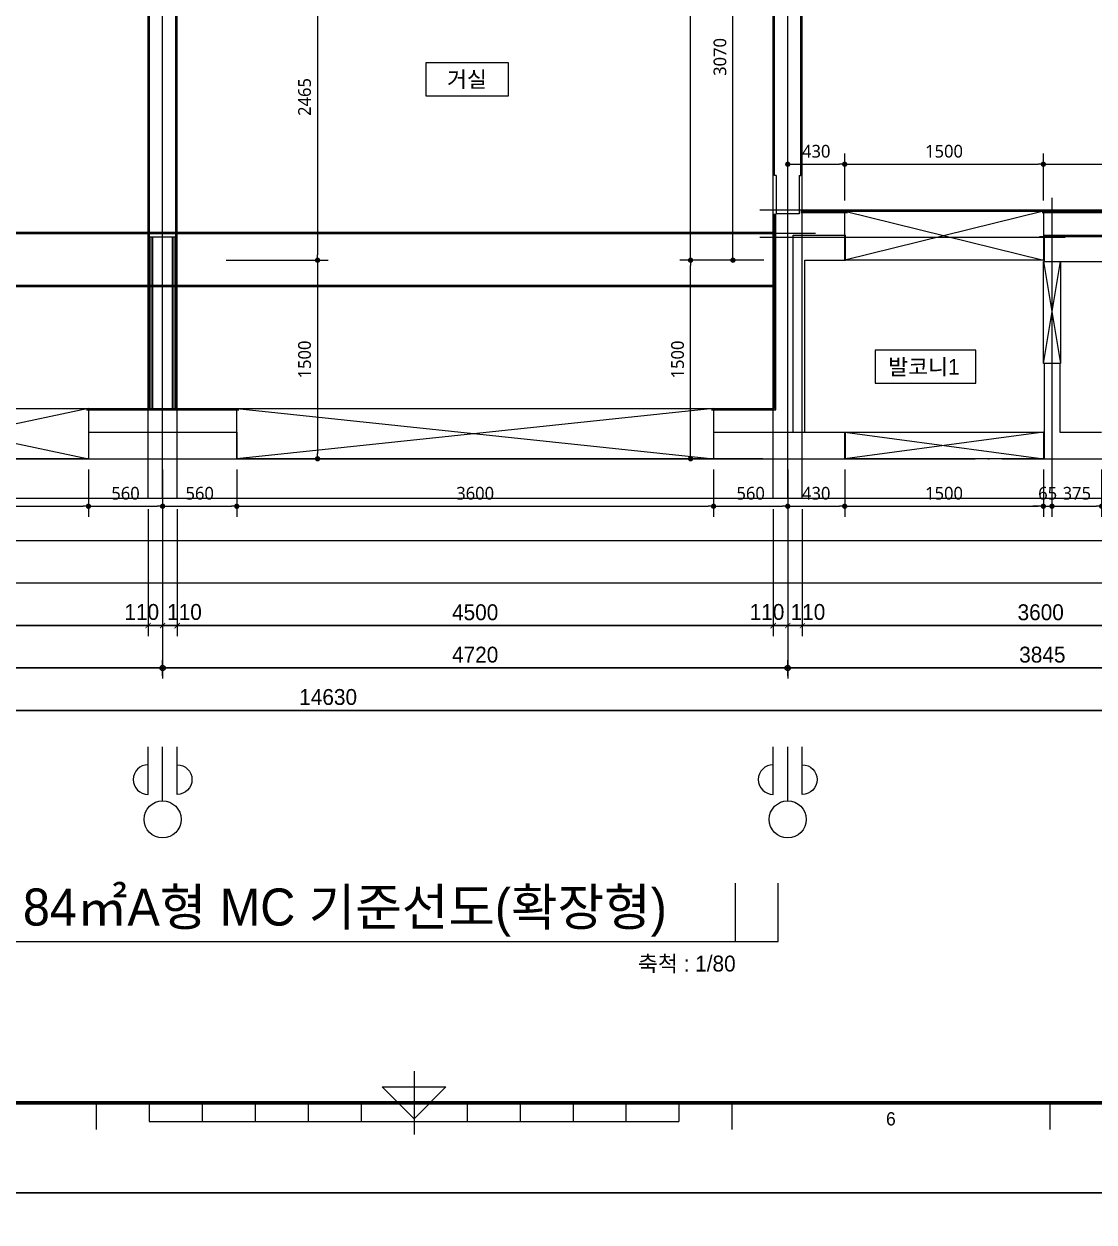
# Model space of a CAD drawing. Header units: millimetres. Extents: x 0 to 92204, y -190080 to 23760.
# Drawn here: x 64048 to 72128, y -47740 to -38691 of the extents above; entities that cross this region are included whole.
import ezdxf
from ezdxf.enums import TextEntityAlignment as Align
from ezdxf.xclip import XClip

# ---------------------------------------------------------------- set-up
doc = ezdxf.new("R2010")
doc.units = ezdxf.units.MM
doc.header["$LTSCALE"] = 100
doc.header["$XCLIPFRAME"] = 0
for name, pattern in [('AUDIT_D_220706163347-0', [0]), ('CEN', [62, 60, -1, 0, -1]), ('HIDDEN', [9.525, 6.35, -3.175])]:
    doc.linetypes.add(name, pattern=pattern)
doc.layers.get('defpoints').update_dxf_attribs({"color": 139})
for name, color, linetype in [('A-치수', 7, 'AUDIT_D_220706163347-0'), ('AA-BORD-FORM', 7, 'Continuous'), ('AA-BORD-TEXT', 3, 'Continuous'), ('AA-XXXX-DIMS', 7, 'Continuous'), ('AA-XXXX-SYMB', 7, 'Continuous'), ('AA-XXXX-TEXT', 3, 'Continuous'), ('CEN_CON', 1, 'CEN'), ('CONC', 2, 'Continuous'), ('DIM', 7, 'AUDIT_D_220706163347-0'), ('ELE3_CON', 7, 'Continuous'), ('MC', 135, 'Continuous'), ('WAL', 3, 'Continuous'), ('WAL_DRY', 7, 'Continuous'), ('실명', 3, 'AUDIT_D_220706163347-0'), ('실명박스', 7, 'AUDIT_D_220706163347-0'), ('창호-open', 4, 'Continuous'), ('확장', 8, 'HIDDEN')]:
    doc.layers.add(name, color=color, linetype=linetype)
doc.layers.add('Defpoint', color=135, linetype='Continuous', plot=False)
doc.styles.add('HAUD01', font='Dotum.ttf')
doc.styles.add('맑은 고딕', font='malgun.ttf')
doc.styles.add('맑은고딕', font='malgun.ttf', dxfattribs={"width": 0.9})
doc.dimstyles.new('DIM_40', dxfattribs={"dimscale": 40, "dimtxt": 3, "dimasz": 1, "dimexe": 2, "dimexo": 2, "dimgap": 1, "dimtad": 1, "dimdec": 0, "dimzin": 0, "dimdsep": 46, "dimtxsty": '맑은고딕', "dimblk1": 'DIMDOT', "dimblk2": 'DIMDOT', "dimsah": 1, "dimcen": 0.09, "dimdle": 2, "dimclrd": 7, "dimclre": 7, "dimclrt": 3, "dimadec": 0, "dimazin": 0, "dimtfac": 1, "dimtdec": 0, "dimtix": 1, "dimtmove": 2, "dimatfit": 3, "dimldrblk": 'DIMDOT', "dimfxl": 2, "dimtolj": 1, "dimtzin": 0, "dimarcsym": 0})
doc.dimstyles.new('MCDIM_40', dxfattribs={"dimscale": 40, "dimtxt": 3, "dimasz": 1, "dimexe": 2, "dimexo": 2, "dimgap": 1, "dimtad": 1, "dimdec": 0, "dimzin": 0, "dimdsep": 46, "dimtxsty": '맑은고딕', "dimblk1": 'ARCHTICK', "dimblk2": 'ARCHTICK', "dimsah": 1, "dimcen": 0.09, "dimdle": 2, "dimclrd": 7, "dimclre": 7, "dimclrt": 3, "dimadec": 0, "dimazin": 0, "dimtfac": 1, "dimtdec": 0, "dimtix": 1, "dimtmove": 2, "dimatfit": 3, "dimldrblk": 'ARCHTICK', "dimfxl": 1, "dimtolj": 1, "dimtzin": 0, "dimarcsym": 0})
doc.dimstyles.new('NDIM40-in', dxfattribs={"dimscale": 40, "dimtxt": 2.4, "dimasz": 1, "dimexe": 2, "dimexo": 2, "dimgap": 1.2, "dimtad": 1, "dimdec": 0, "dimrnd": 0.25, "dimzin": 0, "dimdsep": 46, "dimtxsty": '맑은 고딕', "dimblk": 'DOT', "dimcen": 5, "dimclrd": 256, "dimclre": 256, "dimclrt": 3, "dimadec": 0, "dimazin": 0, "dimtfac": 1, "dimtdec": 0, "dimtix": 1, "dimtmove": 2, "dimatfit": 1, "dimldrblk": 'DIMDOT', "dimfxl": 0, "dimtolj": 1, "dimtzin": 0, "dimarcsym": 0})

# ---------------------------------------------------------------- blocks, each defined once
blk = doc.blocks.new('U-84A(확장)')
at = {"layer": 'CEN_CON'}
for p, q in [((10785, -300), (10785, 10635)), ((6065, -300), (6065, 4125)), ((12780, 1970), (12780, -300)), ((10575, 1675), (12880, 1675)), ((12685, 1680), (15235, 1680)), ((0, 0), (15235, 0))]:
    blk.add_line(p, q, dxfattribs=at)
at = {"layer": 'CONC'}
for p, q in [((10685, 2140), (10685, 4540)), ((10885, 2140), (10885, 4540)), ((5965, 1675), (5965, 4015)), ((6165, 1675), (6165, 4015)), ((10698, 2140), (10685, 2140)), ((10698, 2140), (10698, 1850)), ((10872, 2140), (10872, 1850)), ((10872, 2140), (10885, 2140)), ((10872, 1850), (10698, 1850)), ((6165, 1675), (5965, 1675)), ((12720, 1690), (14685, 1690)), ((12720, 1690), (12720, 1490)), ((12720, 1490), (14685, 1490)), ((12720, 720), (12720, 0)), ((12840, 720), (12720, 720)), ((12840, 720), (12840, 200)), ((5505, 200), (6625, 200)), ((5505, 200), (5505, 0)), ((6625, 200), (6625, 0)), ((10225, 200), (11220, 200)), ((10225, 200), (10225, 0)), ((11220, 0), (11220, 200)), ((12840, 200), (13155, 200)), ((5505, 0), (6625, 0)), ((10225, 0), (11220, 0)), ((12720, 0), (13155, 0))]:
    blk.add_line(p, q, dxfattribs=at)
at = {"layer": 'ELE3_CON'}
for p, q in [((5505, 0), (3705, 0)), ((10225, 0), (6625, 0)), ((12720, 0), (11220, 0))]:
    blk.add_line(p, q, dxfattribs=at)
at = {"layer": 'MC'}
for p, q in [((10675, -300), (10675, 10635)), ((10895, -300), (10895, 5730)), ((5955, -300), (5955, 4125)), ((6175, -300), (6175, 4125)), ((10575, 1880), (15235, 1880)), ((0, 1705), (10995, 1705))]:
    blk.add_line(p, q, dxfattribs=at)
at = {"layer": 'WAL'}
for p, q in [((10825, 1690), (11220, 1690)), ((10825, 200), (10825, 1690)), ((11220, 1500), (11220, 1690)), ((10915, 1500), (11220, 1500)), ((10915, 200), (10915, 1500))]:
    blk.add_line(p, q, dxfattribs=at)
at = {"layer": 'WAL_DRY'}
for p, q in [((10685, 380), (10685, 1850)), ((10695, 370), (10695, 1850)), ((10885, 1870), (11235, 1870)), ((10885, 1860), (11235, 1860)), ((12705, 1870), (14505, 1870)), ((12705, 1860), (14515, 1860)), ((5965, 380), (5965, 1675)), ((5977.5, 380), (5977.5, 1675)), ((5990, 380), (5990, 1675)), ((6140, 380), (6140, 1675)), ((6152.5, 380), (6152.5, 1675)), ((6165, 380), (6165, 1675)), ((5490, 380), (6640, 380)), ((5490, 370), (6640, 370)), ((10210, 380), (10685, 380)), ((10210, 370), (10695, 370))]:
    blk.add_line(p, q, dxfattribs=at)
at = {"layer": '확장', "ltscale": 0.5, "const_width": 20, "flags": 128}
for points in [[(10685, 1705), (125, 1705)], [(10685, 1305), (125, 1305)]]:
    blk.add_lwpolyline(points, dxfattribs=at)
blk = doc.blocks.new('DIMDOT')
at = {"layer": 'AA-XXXX-DIMS'}
for p, q in [((-1.5, 0), (1.5, 0)), ((0, -1.5), (0, 1.5))]:
    blk.add_line(p, q, dxfattribs=at)
for radius in [0.5, 0.25]:
    blk.add_circle((0, 0), radius, dxfattribs=at)
blk = doc.blocks.new('*D2829')
at = {"layer": 'defpoints', "color": 0, "transparency": 16777216}
for p in [(8876.2, -66035.4), (23506.2, -66035.4), (23506.2, -67635.4)]:
    blk.add_point(p, dxfattribs=at)
at = {"layer": 'DIM', "color": 7, "lineweight": -2, "transparency": 16777216}
for p, q in [((8876.2, -66115.4), (8876.2, -67715.4)), ((23506.2, -66115.4), (23506.2, -67715.4)), ((8916.2, -67635.4), (23466.2, -67635.4))]:
    blk.add_line(p, q, dxfattribs=at)
at = {"layer": 'DIM', "color": 7, "lineweight": -2, "transparency": 16777216, "xscale": 40, "yscale": 40, "zscale": 40, "rotation": 180}
blk.add_blockref('DIMDOT', (8876.2, -67635.4), dxfattribs=at)
at = {"layer": 'DIM', "color": 7, "lineweight": -2, "transparency": 16777216, "xscale": 40, "yscale": 40, "zscale": 40}
blk.add_blockref('DIMDOT', (23506.2, -67635.4), dxfattribs=at)
at = {"layer": 'DIM', "color": 3, "transparency": 16777216, "insert": (16191.2, -67535.3), "char_height": 120, "attachment_point": 5, "style": 'HAUD01'}
blk.add_mtext('\\A1;14630', dxfattribs=at)
blk = doc.blocks.new('*D2831')
at = {"layer": 'defpoints', "color": 0, "transparency": 16777216}
for p in [(12071.2, -66035.4), (14941.2, -66035.4), (14941.2, -67315.4)]:
    blk.add_point(p, dxfattribs=at)
at = {"layer": 'DIM', "color": 7, "lineweight": -2, "transparency": 16777216}
for p, q in [((12071.2, -66115.4), (12071.2, -67395.4)), ((14941.2, -66115.4), (14941.2, -67395.4)), ((12111.2, -67315.4), (14901.2, -67315.4))]:
    blk.add_line(p, q, dxfattribs=at)
at = {"layer": 'DIM', "color": 7, "lineweight": -2, "transparency": 16777216, "xscale": 40, "yscale": 40, "zscale": 40, "rotation": 180}
blk.add_blockref('DIMDOT', (12071.2, -67315.4), dxfattribs=at)
at = {"layer": 'DIM', "color": 7, "lineweight": -2, "transparency": 16777216, "xscale": 40, "yscale": 40, "zscale": 40}
blk.add_blockref('DIMDOT', (14941.2, -67315.4), dxfattribs=at)
at = {"layer": 'DIM', "color": 3, "transparency": 16777216, "insert": (13506.2, -67215.3), "char_height": 120, "attachment_point": 5, "style": 'HAUD01'}
blk.add_mtext('\\A1;2870', dxfattribs=at)
blk = doc.blocks.new('*D2832')
at = {"layer": 'defpoints', "color": 0, "transparency": 16777216}
for p in [(14941.2, -66035.4), (19661.2, -66035.4), (19661.2, -67315.4)]:
    blk.add_point(p, dxfattribs=at)
at = {"layer": 'DIM', "color": 7, "lineweight": -2, "transparency": 16777216}
for p, q in [((14941.2, -66115.4), (14941.2, -67395.4)), ((19661.2, -66115.4), (19661.2, -67395.4)), ((14981.2, -67315.4), (19621.2, -67315.4))]:
    blk.add_line(p, q, dxfattribs=at)
at = {"layer": 'DIM', "color": 7, "lineweight": -2, "transparency": 16777216, "xscale": 40, "yscale": 40, "zscale": 40, "rotation": 180}
blk.add_blockref('DIMDOT', (14941.2, -67315.4), dxfattribs=at)
at = {"layer": 'DIM', "color": 7, "lineweight": -2, "transparency": 16777216, "xscale": 40, "yscale": 40, "zscale": 40}
blk.add_blockref('DIMDOT', (19661.2, -67315.4), dxfattribs=at)
at = {"layer": 'DIM', "color": 3, "transparency": 16777216, "insert": (17301.2, -67215.3), "char_height": 120, "attachment_point": 5, "style": 'HAUD01'}
blk.add_mtext('\\A1;4720', dxfattribs=at)
blk = doc.blocks.new('*D2833')
at = {"layer": 'defpoints', "color": 0, "transparency": 16777216}
for p in [(19661.2, -66035.4), (23506.2, -66035.4), (23506.2, -67315.4)]:
    blk.add_point(p, dxfattribs=at)
at = {"layer": 'DIM', "color": 7, "lineweight": -2, "transparency": 16777216}
for p, q in [((19661.2, -66115.4), (19661.2, -67395.4)), ((23506.2, -66115.4), (23506.2, -67395.4)), ((19701.2, -67315.4), (23466.2, -67315.4))]:
    blk.add_line(p, q, dxfattribs=at)
at = {"layer": 'DIM', "color": 7, "lineweight": -2, "transparency": 16777216, "xscale": 40, "yscale": 40, "zscale": 40, "rotation": 180}
blk.add_blockref('DIMDOT', (19661.2, -67315.4), dxfattribs=at)
at = {"layer": 'DIM', "color": 7, "lineweight": -2, "transparency": 16777216, "xscale": 40, "yscale": 40, "zscale": 40}
blk.add_blockref('DIMDOT', (23506.2, -67315.4), dxfattribs=at)
at = {"layer": 'DIM', "color": 3, "transparency": 16777216, "insert": (21583.7, -67215.3), "char_height": 120, "attachment_point": 5, "style": 'HAUD01'}
blk.add_mtext('\\A1;3845', dxfattribs=at)
blk = doc.blocks.new('_ArchTick')
at = {"color": 0, "linetype": 'ByBlock', "const_width": 0.15}
blk.add_lwpolyline([(-0.5, -0.5), (0.5, 0.5)], dxfattribs=at)
blk = doc.blocks.new('*D2838')
at = {"layer": 'defpoints', "color": 0, "transparency": 16777216}
for p in [(12131.2, -66035.4), (14831.2, -66035.4), (14831.2, -66995.4)]:
    blk.add_point(p, dxfattribs=at)
at = {"layer": 'DIM', "color": 7, "lineweight": -2, "transparency": 16777216}
for p, q in [((12131.2, -66115.4), (12131.2, -67075.4)), ((14831.2, -66115.4), (14831.2, -67075.4)), ((12051.2, -66995.4), (14911.2, -66995.4))]:
    blk.add_line(p, q, dxfattribs=at)
at = {"layer": 'DIM', "color": 7, "lineweight": -2, "transparency": 16777216, "xscale": 40, "yscale": 40, "zscale": 40, "rotation": 180}
blk.add_blockref('_ArchTick', (12131.2, -66995.4), dxfattribs=at)
at = {"layer": 'DIM', "color": 7, "lineweight": -2, "transparency": 16777216, "xscale": 40, "yscale": 40, "zscale": 40}
blk.add_blockref('_ArchTick', (14831.2, -66995.4), dxfattribs=at)
at = {"layer": 'DIM', "color": 3, "transparency": 16777216, "insert": (13481.2, -66895.3), "char_height": 120, "attachment_point": 5, "style": 'HAUD01'}
blk.add_mtext('\\A1;2700', dxfattribs=at)
blk = doc.blocks.new('*D2839')
at = {"layer": 'defpoints', "color": 0, "transparency": 16777216}
for p in [(14831.2, -66035.4), (14941.2, -66035.4), (14941.2, -66995.4)]:
    blk.add_point(p, dxfattribs=at)
at = {"layer": 'DIM', "color": 7, "lineweight": -2, "transparency": 16777216}
for p, q in [((14831.2, -66115.4), (14831.2, -67075.4)), ((14941.2, -66115.4), (14941.2, -67075.4)), ((14751.2, -66995.4), (15021.2, -66995.4))]:
    blk.add_line(p, q, dxfattribs=at)
at = {"layer": 'DIM', "color": 7, "lineweight": -2, "transparency": 16777216, "xscale": 40, "yscale": 40, "zscale": 40, "rotation": 180}
blk.add_blockref('_ArchTick', (14831.2, -66995.4), dxfattribs=at)
at = {"layer": 'DIM', "color": 7, "lineweight": -2, "transparency": 16777216, "xscale": 40, "yscale": 40, "zscale": 40}
blk.add_blockref('_ArchTick', (14941.2, -66995.4), dxfattribs=at)
at = {"layer": 'DIM', "color": 3, "transparency": 16777216, "insert": (14784, -66893.1), "char_height": 120, "attachment_point": 5, "style": 'HAUD01'}
blk.add_mtext('\\A1;110', dxfattribs=at)
blk = doc.blocks.new('*D2840')
at = {"layer": 'defpoints', "color": 0, "transparency": 16777216}
for p in [(14941.2, -66035.4), (15051.2, -66035.4), (15051.2, -66995.4)]:
    blk.add_point(p, dxfattribs=at)
at = {"layer": 'DIM', "color": 7, "lineweight": -2, "transparency": 16777216}
for p, q in [((14941.2, -66115.4), (14941.2, -67075.4)), ((15051.2, -66115.4), (15051.2, -67075.4)), ((14861.2, -66995.4), (15131.2, -66995.4))]:
    blk.add_line(p, q, dxfattribs=at)
at = {"layer": 'DIM', "color": 7, "lineweight": -2, "transparency": 16777216, "xscale": 40, "yscale": 40, "zscale": 40, "rotation": 180}
blk.add_blockref('_ArchTick', (14941.2, -66995.4), dxfattribs=at)
at = {"layer": 'DIM', "color": 7, "lineweight": -2, "transparency": 16777216, "xscale": 40, "yscale": 40, "zscale": 40}
blk.add_blockref('_ArchTick', (15051.2, -66995.4), dxfattribs=at)
at = {"layer": 'DIM', "color": 3, "transparency": 16777216, "insert": (15106.5, -66893.1), "char_height": 120, "attachment_point": 5, "style": 'HAUD01'}
blk.add_mtext('\\A1;110', dxfattribs=at)
blk = doc.blocks.new('*D2841')
at = {"layer": 'defpoints', "color": 0, "transparency": 16777216}
for p in [(15051.2, -66035.4), (19551.2, -66035.4), (19551.2, -66995.4)]:
    blk.add_point(p, dxfattribs=at)
at = {"layer": 'DIM', "color": 7, "lineweight": -2, "transparency": 16777216}
for p, q in [((15051.2, -66115.4), (15051.2, -67075.4)), ((19551.2, -66115.4), (19551.2, -67075.4)), ((14971.2, -66995.4), (19631.2, -66995.4))]:
    blk.add_line(p, q, dxfattribs=at)
at = {"layer": 'DIM', "color": 7, "lineweight": -2, "transparency": 16777216, "xscale": 40, "yscale": 40, "zscale": 40, "rotation": 180}
blk.add_blockref('_ArchTick', (15051.2, -66995.4), dxfattribs=at)
at = {"layer": 'DIM', "color": 7, "lineweight": -2, "transparency": 16777216, "xscale": 40, "yscale": 40, "zscale": 40}
blk.add_blockref('_ArchTick', (19551.2, -66995.4), dxfattribs=at)
at = {"layer": 'DIM', "color": 3, "transparency": 16777216, "insert": (17301.2, -66895.3), "char_height": 120, "attachment_point": 5, "style": 'HAUD01'}
blk.add_mtext('\\A1;4500', dxfattribs=at)
blk = doc.blocks.new('*D2842')
at = {"layer": 'defpoints', "color": 0, "transparency": 16777216}
for p in [(19551.2, -66035.4), (19661.2, -66035.4), (19661.2, -66995.4)]:
    blk.add_point(p, dxfattribs=at)
at = {"layer": 'DIM', "color": 7, "lineweight": -2, "transparency": 16777216}
for p, q in [((19551.2, -66115.4), (19551.2, -67075.4)), ((19661.2, -66115.4), (19661.2, -67075.4)), ((19471.2, -66995.4), (19741.2, -66995.4))]:
    blk.add_line(p, q, dxfattribs=at)
at = {"layer": 'DIM', "color": 7, "lineweight": -2, "transparency": 16777216, "xscale": 40, "yscale": 40, "zscale": 40, "rotation": 180}
blk.add_blockref('_ArchTick', (19551.2, -66995.4), dxfattribs=at)
at = {"layer": 'DIM', "color": 7, "lineweight": -2, "transparency": 16777216, "xscale": 40, "yscale": 40, "zscale": 40}
blk.add_blockref('_ArchTick', (19661.2, -66995.4), dxfattribs=at)
at = {"layer": 'DIM', "color": 3, "transparency": 16777216, "insert": (19504.7, -66893.1), "char_height": 120, "attachment_point": 5, "style": 'HAUD01'}
blk.add_mtext('\\A1;110', dxfattribs=at)
blk = doc.blocks.new('*D2843')
at = {"layer": 'defpoints', "color": 0, "transparency": 16777216}
for p in [(19661.2, -66035.4), (19771.2, -66035.4), (19771.2, -66995.4)]:
    blk.add_point(p, dxfattribs=at)
at = {"layer": 'DIM', "color": 7, "lineweight": -2, "transparency": 16777216}
for p, q in [((19661.2, -66115.4), (19661.2, -67075.4)), ((19771.2, -66115.4), (19771.2, -67075.4)), ((19581.2, -66995.4), (19851.2, -66995.4))]:
    blk.add_line(p, q, dxfattribs=at)
at = {"layer": 'DIM', "color": 7, "lineweight": -2, "transparency": 16777216, "xscale": 40, "yscale": 40, "zscale": 40, "rotation": 180}
blk.add_blockref('_ArchTick', (19661.2, -66995.4), dxfattribs=at)
at = {"layer": 'DIM', "color": 7, "lineweight": -2, "transparency": 16777216, "xscale": 40, "yscale": 40, "zscale": 40}
blk.add_blockref('_ArchTick', (19771.2, -66995.4), dxfattribs=at)
at = {"layer": 'DIM', "color": 3, "transparency": 16777216, "insert": (19813.8, -66893.1), "char_height": 120, "attachment_point": 5, "style": 'HAUD01'}
blk.add_mtext('\\A1;110', dxfattribs=at)
blk = doc.blocks.new('*D2844')
at = {"layer": 'defpoints', "color": 0, "transparency": 16777216}
for p in [(19771.2, -66035.4), (23371.2, -66035.4), (23371.2, -66995.4)]:
    blk.add_point(p, dxfattribs=at)
at = {"layer": 'DIM', "color": 7, "lineweight": -2, "transparency": 16777216}
for p, q in [((19771.2, -66115.4), (19771.2, -67075.4)), ((23371.2, -66115.4), (23371.2, -67075.4)), ((19691.2, -66995.4), (23451.2, -66995.4))]:
    blk.add_line(p, q, dxfattribs=at)
at = {"layer": 'DIM', "color": 7, "lineweight": -2, "transparency": 16777216, "xscale": 40, "yscale": 40, "zscale": 40, "rotation": 180}
blk.add_blockref('_ArchTick', (19771.2, -66995.4), dxfattribs=at)
at = {"layer": 'DIM', "color": 7, "lineweight": -2, "transparency": 16777216, "xscale": 40, "yscale": 40, "zscale": 40}
blk.add_blockref('_ArchTick', (23371.2, -66995.4), dxfattribs=at)
at = {"layer": 'DIM', "color": 3, "transparency": 16777216, "insert": (21571.2, -66895.3), "char_height": 120, "attachment_point": 5, "style": 'HAUD01'}
blk.add_mtext('\\A1;3600', dxfattribs=at)
blk = doc.blocks.new('중심')
at = {"layer": 'DIM'}
blk.add_line((-350, 0), (0, 0), dxfattribs=at)
blk.add_circle((-470, 0), 120, dxfattribs=at)
blk = doc.blocks.new('XR-FORM 청주월명')
at = {"layer": 'AA-BORD-FORM', "color": 2}
for p, q in [((421, 23), (421, 11)), ((361, 17), (361, 12)), ((371, 17), (371, 13.5)), ((381, 17), (381, 13.5)), ((391, 17), (391, 13.5)), ((401, 17), (401, 13.5)), ((411, 17), (411, 13.5)), ((431, 17), (431, 13.5)), ((441, 17), (441, 13.5)), ((451, 17), (451, 13.5)), ((461, 17), (461, 13.5)), ((471, 17), (471, 13.5)), ((481, 17), (481, 12)), ((541, 17), (541, 12)), ((371, 13.5), (471, 13.5))]:
    blk.add_line(p, q, dxfattribs=at)
at = {"layer": 'AA-BORD-FORM', "color": 1}
blk.add_lwpolyline([(0, 0), (841, 0), (841, 594), (0, 594)], close=True, dxfattribs=at)
at = {"layer": 'AA-BORD-FORM', "color": 2, "const_width": 0.682}
blk.add_lwpolyline([(21, 17), (21, 577), (821, 577), (821, 17)], close=True, dxfattribs=at)
at = {"layer": 'AA-BORD-FORM', "color": 2}
blk.add_lwpolyline([(427, 20), (421, 14), (415, 20)], close=True, dxfattribs=at)
at = {"layer": 'AA-BORD-TEXT', "color": 7, "style": 'HAUD01'}
blk.add_text('6', height=2.5, dxfattribs=at).set_placement((511, 13.99), align=Align.MIDDLE_CENTER)
blk = doc.blocks.new('_Dot')
at = {"color": 0, "linetype": 'ByBlock', "lineweight": -2}
blk.add_line((-0.5, 0), (-1, 0), dxfattribs=at)
at = {"color": 0, "linetype": 'ByBlock', "const_width": 0.5}
blk.add_lwpolyline([(-0.25, 0, 1), (0.25, 0, 1)], format="xyb", close=True, dxfattribs=at)
blk = doc.blocks.new('*D568')
at = {"layer": 'defpoints', "color": 0, "transparency": 16777216}
for p in [(62735.2, -41975.4), (64535.2, -41975.4), (64535.2, -42333.9)]:
    blk.add_point(p, dxfattribs=at)
at = {"layer": 'DIM', "lineweight": -2, "transparency": 16777216}
for p, q in [((62735.2, -42055.4), (62735.2, -42413.9)), ((64535.2, -42055.4), (64535.2, -42413.9)), ((62775.2, -42333.9), (64495.2, -42333.9))]:
    blk.add_line(p, q, dxfattribs=at)
at = {"layer": 'DIM', "lineweight": -2, "transparency": 16777216, "xscale": 40, "yscale": 40, "zscale": 40, "rotation": 180}
blk.add_blockref('_Dot', (62735.2, -42333.9), dxfattribs=at)
at = {"layer": 'DIM', "lineweight": -2, "transparency": 16777216, "xscale": 40, "yscale": 40, "zscale": 40}
blk.add_blockref('_Dot', (64535.2, -42333.9), dxfattribs=at)
at = {"layer": 'DIM', "color": 3, "transparency": 16777216, "insert": (63635.2, -42236), "char_height": 96, "attachment_point": 5, "style": '맑은 고딕'}
blk.add_mtext('\\A1;1800', dxfattribs=at)
blk = doc.blocks.new('*D569')
at = {"layer": 'defpoints', "color": 0, "transparency": 16777216}
for p in [(64535.2, -41975.4), (65095.2, -41975.4), (65095.2, -42333.9)]:
    blk.add_point(p, dxfattribs=at)
at = {"layer": 'DIM', "lineweight": -2, "transparency": 16777216}
for p, q in [((64535.2, -42055.4), (64535.2, -42413.9)), ((65095.2, -42055.4), (65095.2, -42413.9)), ((64575.2, -42333.9), (65055.2, -42333.9))]:
    blk.add_line(p, q, dxfattribs=at)
at = {"layer": 'DIM', "lineweight": -2, "transparency": 16777216, "xscale": 40, "yscale": 40, "zscale": 40, "rotation": 180}
blk.add_blockref('_Dot', (64535.2, -42333.9), dxfattribs=at)
at = {"layer": 'DIM', "lineweight": -2, "transparency": 16777216, "xscale": 40, "yscale": 40, "zscale": 40}
blk.add_blockref('_Dot', (65095.2, -42333.9), dxfattribs=at)
at = {"layer": 'DIM', "color": 3, "transparency": 16777216, "insert": (64815.2, -42236.3), "char_height": 96, "attachment_point": 5, "style": '맑은 고딕'}
blk.add_mtext('\\A1;560', dxfattribs=at)
blk = doc.blocks.new('*D570')
at = {"layer": 'defpoints', "color": 0, "transparency": 16777216}
for p in [(65095.2, -41975.4), (65655.2, -41975.4), (65655.2, -42333.9)]:
    blk.add_point(p, dxfattribs=at)
at = {"layer": 'DIM', "lineweight": -2, "transparency": 16777216}
for p, q in [((65095.2, -42055.4), (65095.2, -42413.9)), ((65655.2, -42055.4), (65655.2, -42413.9)), ((65135.2, -42333.9), (65615.2, -42333.9))]:
    blk.add_line(p, q, dxfattribs=at)
at = {"layer": 'DIM', "lineweight": -2, "transparency": 16777216, "xscale": 40, "yscale": 40, "zscale": 40, "rotation": 180}
blk.add_blockref('_Dot', (65095.2, -42333.9), dxfattribs=at)
at = {"layer": 'DIM', "lineweight": -2, "transparency": 16777216, "xscale": 40, "yscale": 40, "zscale": 40}
blk.add_blockref('_Dot', (65655.2, -42333.9), dxfattribs=at)
at = {"layer": 'DIM', "color": 3, "transparency": 16777216, "insert": (65375.2, -42236.3), "char_height": 96, "attachment_point": 5, "style": '맑은 고딕'}
blk.add_mtext('\\A1;560', dxfattribs=at)
blk = doc.blocks.new('*D571')
at = {"layer": 'defpoints', "color": 0, "transparency": 16777216}
for p in [(65655.2, -41975.4), (69255.2, -41975.4), (69255.2, -42333.9)]:
    blk.add_point(p, dxfattribs=at)
at = {"layer": 'DIM', "lineweight": -2, "transparency": 16777216}
for p, q in [((65655.2, -42055.4), (65655.2, -42413.9)), ((69255.2, -42055.4), (69255.2, -42413.9)), ((65695.2, -42333.9), (69215.2, -42333.9))]:
    blk.add_line(p, q, dxfattribs=at)
at = {"layer": 'DIM', "lineweight": -2, "transparency": 16777216, "xscale": 40, "yscale": 40, "zscale": 40, "rotation": 180}
blk.add_blockref('_Dot', (65655.2, -42333.9), dxfattribs=at)
at = {"layer": 'DIM', "lineweight": -2, "transparency": 16777216, "xscale": 40, "yscale": 40, "zscale": 40}
blk.add_blockref('_Dot', (69255.2, -42333.9), dxfattribs=at)
at = {"layer": 'DIM', "color": 3, "transparency": 16777216, "insert": (67455.2, -42236.3), "char_height": 96, "attachment_point": 5, "style": '맑은 고딕'}
blk.add_mtext('\\A1;3600', dxfattribs=at)
blk = doc.blocks.new('*D572')
at = {"layer": 'defpoints', "color": 0, "transparency": 16777216}
for p in [(69255.2, -41975.4), (69815.2, -41975.4), (69815.2, -42333.9)]:
    blk.add_point(p, dxfattribs=at)
at = {"layer": 'DIM', "lineweight": -2, "transparency": 16777216}
for p, q in [((69255.2, -42055.4), (69255.2, -42413.9)), ((69815.2, -42055.4), (69815.2, -42413.9)), ((69295.2, -42333.9), (69775.2, -42333.9))]:
    blk.add_line(p, q, dxfattribs=at)
at = {"layer": 'DIM', "lineweight": -2, "transparency": 16777216, "xscale": 40, "yscale": 40, "zscale": 40, "rotation": 180}
blk.add_blockref('_Dot', (69255.2, -42333.9), dxfattribs=at)
at = {"layer": 'DIM', "lineweight": -2, "transparency": 16777216, "xscale": 40, "yscale": 40, "zscale": 40}
blk.add_blockref('_Dot', (69815.2, -42333.9), dxfattribs=at)
at = {"layer": 'DIM', "color": 3, "transparency": 16777216, "insert": (69535.2, -42236.3), "char_height": 96, "attachment_point": 5, "style": '맑은 고딕'}
blk.add_mtext('\\A1;560', dxfattribs=at)
blk = doc.blocks.new('*D573')
at = {"layer": 'defpoints', "color": 0, "transparency": 16777216}
for p in [(69815.2, -41975.4), (70245.2, -41975.4), (70245.2, -42333.9)]:
    blk.add_point(p, dxfattribs=at)
at = {"layer": 'DIM', "lineweight": -2, "transparency": 16777216}
for p, q in [((69815.2, -42055.4), (69815.2, -42413.9)), ((70245.2, -42055.4), (70245.2, -42413.9)), ((69855.2, -42333.9), (70205.2, -42333.9))]:
    blk.add_line(p, q, dxfattribs=at)
at = {"layer": 'DIM', "lineweight": -2, "transparency": 16777216, "xscale": 40, "yscale": 40, "zscale": 40, "rotation": 180}
blk.add_blockref('_Dot', (69815.2, -42333.9), dxfattribs=at)
at = {"layer": 'DIM', "lineweight": -2, "transparency": 16777216, "xscale": 40, "yscale": 40, "zscale": 40}
blk.add_blockref('_Dot', (70245.2, -42333.9), dxfattribs=at)
at = {"layer": 'DIM', "color": 3, "transparency": 16777216, "insert": (70030.2, -42236.3), "char_height": 96, "attachment_point": 5, "style": '맑은 고딕'}
blk.add_mtext('\\A1;430', dxfattribs=at)
blk = doc.blocks.new('*D574')
at = {"layer": 'defpoints', "color": 0, "transparency": 16777216}
for p in [(70245.2, -41975.4), (71745.2, -41975.4), (71745.2, -42333.9)]:
    blk.add_point(p, dxfattribs=at)
at = {"layer": 'DIM', "lineweight": -2, "transparency": 16777216}
for p, q in [((70245.2, -42055.4), (70245.2, -42413.9)), ((71745.2, -42055.4), (71745.2, -42413.9)), ((70285.2, -42333.9), (71705.2, -42333.9))]:
    blk.add_line(p, q, dxfattribs=at)
at = {"layer": 'DIM', "lineweight": -2, "transparency": 16777216, "xscale": 40, "yscale": 40, "zscale": 40, "rotation": 180}
blk.add_blockref('_Dot', (70245.2, -42333.9), dxfattribs=at)
at = {"layer": 'DIM', "lineweight": -2, "transparency": 16777216, "xscale": 40, "yscale": 40, "zscale": 40}
blk.add_blockref('_Dot', (71745.2, -42333.9), dxfattribs=at)
at = {"layer": 'DIM', "color": 3, "transparency": 16777216, "insert": (70995.2, -42236), "char_height": 96, "attachment_point": 5, "style": '맑은 고딕'}
blk.add_mtext('\\A1;1500', dxfattribs=at)
blk = doc.blocks.new('*D575')
at = {"layer": 'defpoints', "color": 0, "transparency": 16777216}
for p in [(71745.2, -41975.4), (71810.2, -41975.4), (71810.2, -42333.9)]:
    blk.add_point(p, dxfattribs=at)
at = {"layer": 'DIM', "lineweight": -2, "transparency": 16777216}
for p, q in [((71745.2, -42055.4), (71745.2, -42413.9)), ((71810.2, -42055.4), (71810.2, -42413.9)), ((71705.2, -42333.9), (71665.2, -42333.9)), ((71745.2, -42333.9), (71810.2, -42333.9)), ((71850.2, -42333.9), (71890.2, -42333.9))]:
    blk.add_line(p, q, dxfattribs=at)
at = {"layer": 'DIM', "lineweight": -2, "transparency": 16777216, "xscale": 40, "yscale": 40, "zscale": 40}
blk.add_blockref('_Dot', (71745.2, -42333.9), dxfattribs=at)
at = {"layer": 'DIM', "lineweight": -2, "transparency": 16777216, "xscale": 40, "yscale": 40, "zscale": 40, "rotation": 180}
blk.add_blockref('_Dot', (71810.2, -42333.9), dxfattribs=at)
at = {"layer": 'DIM', "color": 3, "transparency": 16777216, "insert": (71777.7, -42236.3), "char_height": 96, "attachment_point": 5, "style": '맑은 고딕'}
blk.add_mtext('\\A1;65', dxfattribs=at)
blk = doc.blocks.new('*D576')
at = {"layer": 'defpoints', "color": 0, "transparency": 16777216}
for p in [(71810.2, -41975.4), (72185.2, -41975.4), (72185.2, -42333.9)]:
    blk.add_point(p, dxfattribs=at)
at = {"layer": 'DIM', "lineweight": -2, "transparency": 16777216}
for p, q in [((71810.2, -42055.4), (71810.2, -42413.9)), ((72185.2, -42055.4), (72185.2, -42413.9)), ((71850.2, -42333.9), (72145.2, -42333.9))]:
    blk.add_line(p, q, dxfattribs=at)
at = {"layer": 'DIM', "lineweight": -2, "transparency": 16777216, "xscale": 40, "yscale": 40, "zscale": 40, "rotation": 180}
blk.add_blockref('_Dot', (71810.2, -42333.9), dxfattribs=at)
at = {"layer": 'DIM', "lineweight": -2, "transparency": 16777216, "xscale": 40, "yscale": 40, "zscale": 40}
blk.add_blockref('_Dot', (72185.2, -42333.9), dxfattribs=at)
at = {"layer": 'DIM', "color": 3, "transparency": 16777216, "insert": (71997.7, -42236.3), "char_height": 96, "attachment_point": 5, "style": '맑은 고딕'}
blk.add_mtext('\\A1;375', dxfattribs=at)
blk = doc.blocks.new('*D550')
at = {"layer": 'defpoints', "color": 0, "transparency": 16777216}
for p in [(70245.2, -39750.7), (69815.2, -40100.4), (70245.2, -40105.4)]:
    blk.add_point(p, dxfattribs=at)
at = {"layer": 'DIM', "lineweight": -2, "transparency": 16777216}
for p, q in [((69815.2, -40020.4), (69815.2, -39670.7)), ((70245.2, -40025.4), (70245.2, -39670.7)), ((69855.2, -39750.7), (70205.2, -39750.7))]:
    blk.add_line(p, q, dxfattribs=at)
at = {"layer": 'DIM', "lineweight": -2, "transparency": 16777216, "xscale": 40, "yscale": 40, "zscale": 40, "rotation": 180}
blk.add_blockref('_Dot', (69815.2, -39750.7), dxfattribs=at)
at = {"layer": 'DIM', "lineweight": -2, "transparency": 16777216, "xscale": 40, "yscale": 40, "zscale": 40}
blk.add_blockref('_Dot', (70245.2, -39750.7), dxfattribs=at)
at = {"layer": 'DIM', "color": 3, "transparency": 16777216, "insert": (70030.2, -39653.1), "char_height": 96, "attachment_point": 5, "style": '맑은 고딕'}
blk.add_mtext('\\A1;430', dxfattribs=at)
blk = doc.blocks.new('*D551')
at = {"layer": 'defpoints', "color": 0, "transparency": 16777216}
for p in [(71745.2, -39750.7), (70245.2, -40105.4), (71745.2, -40105.4)]:
    blk.add_point(p, dxfattribs=at)
at = {"layer": 'DIM', "lineweight": -2, "transparency": 16777216}
for p, q in [((70245.2, -40025.4), (70245.2, -39670.7)), ((71745.2, -40025.4), (71745.2, -39670.7)), ((70285.2, -39750.7), (71705.2, -39750.7))]:
    blk.add_line(p, q, dxfattribs=at)
at = {"layer": 'DIM', "lineweight": -2, "transparency": 16777216, "xscale": 40, "yscale": 40, "zscale": 40, "rotation": 180}
blk.add_blockref('_Dot', (70245.2, -39750.7), dxfattribs=at)
at = {"layer": 'DIM', "lineweight": -2, "transparency": 16777216, "xscale": 40, "yscale": 40, "zscale": 40}
blk.add_blockref('_Dot', (71745.2, -39750.7), dxfattribs=at)
at = {"layer": 'DIM', "color": 3, "transparency": 16777216, "insert": (70995.2, -39652.9), "char_height": 96, "attachment_point": 5, "style": '맑은 고딕'}
blk.add_mtext('\\A1;1500', dxfattribs=at)
blk = doc.blocks.new('*D552')
at = {"layer": 'defpoints', "color": 0, "transparency": 16777216}
for p in [(73660.2, -39750.7), (71745.2, -40105.4), (73660.2, -40105.4)]:
    blk.add_point(p, dxfattribs=at)
at = {"layer": 'DIM', "lineweight": -2, "transparency": 16777216}
for p, q in [((71745.2, -40025.4), (71745.2, -39670.7)), ((73660.2, -40025.4), (73660.2, -39670.7)), ((71785.2, -39750.7), (73620.2, -39750.7))]:
    blk.add_line(p, q, dxfattribs=at)
at = {"layer": 'DIM', "lineweight": -2, "transparency": 16777216, "xscale": 40, "yscale": 40, "zscale": 40, "rotation": 180}
blk.add_blockref('_Dot', (71745.2, -39750.7), dxfattribs=at)
at = {"layer": 'DIM', "lineweight": -2, "transparency": 16777216, "xscale": 40, "yscale": 40, "zscale": 40}
blk.add_blockref('_Dot', (73660.2, -39750.7), dxfattribs=at)
at = {"layer": 'DIM', "color": 3, "transparency": 16777216, "insert": (72702.7, -39652.9), "char_height": 96, "attachment_point": 5, "style": '맑은 고딕'}
blk.add_mtext('\\A1;1915', dxfattribs=at)
blk = doc.blocks.new('*D615')
at = {"layer": 'defpoints', "color": 0, "transparency": 16777216}
for p in [(65495.2, -38010.4), (65495.2, -40475.4), (66265, -40475.4)]:
    blk.add_point(p, dxfattribs=at)
at = {"layer": 'DIM', "lineweight": -2, "transparency": 16777216}
for p, q in [((65575.2, -38010.4), (66345, -38010.4)), ((66265, -38050.4), (66265, -40435.4)), ((65575.2, -40475.4), (66345, -40475.4))]:
    blk.add_line(p, q, dxfattribs=at)
at = {"layer": 'DIM', "lineweight": -2, "transparency": 16777216, "xscale": 40, "yscale": 40, "zscale": 40}
for p, rotation in [((66265, -38010.4), 90), ((66265, -40475.4), 270)]:
    blk.add_blockref('_Dot', p, dxfattribs=dict(at, rotation=rotation))
at = {"layer": 'DIM', "color": 3, "transparency": 16777216, "insert": (66167.4, -39242.9), "char_height": 96, "attachment_point": 5, "rotation": 90, "style": '맑은 고딕'}
blk.add_mtext('\\A1;2465', dxfattribs=at)
blk = doc.blocks.new('*D538')
at = {"layer": 'defpoints', "color": 0, "transparency": 16777216}
for p in [(69401.4, -37405.4), (69715.2, -37405.4), (69715.2, -40475.4)]:
    blk.add_point(p, dxfattribs=at)
at = {"layer": 'DIM', "lineweight": -2, "transparency": 16777216}
for p, q in [((69635.2, -37405.4), (69321.4, -37405.4)), ((69401.4, -40435.4), (69401.4, -37445.4)), ((69635.2, -40475.4), (69321.4, -40475.4))]:
    blk.add_line(p, q, dxfattribs=at)
at = {"layer": 'DIM', "lineweight": -2, "transparency": 16777216, "xscale": 40, "yscale": 40, "zscale": 40}
for p, rotation in [((69401.4, -37405.4), 90), ((69401.4, -40475.4), 270)]:
    blk.add_blockref('_Dot', p, dxfattribs=dict(at, rotation=rotation))
at = {"layer": 'DIM', "color": 3, "transparency": 16777216, "insert": (69303.8, -38940.4), "char_height": 96, "attachment_point": 5, "rotation": 90, "style": '맑은 고딕'}
blk.add_mtext('\\A1;3070', dxfattribs=at)
blk = doc.blocks.new('*D546')
at = {"layer": 'defpoints', "color": 0, "transparency": 16777216}
for p in [(69081.4, -36420.4), (69705.2, -36420.4), (69711.2, -40475.4)]:
    blk.add_point(p, dxfattribs=at)
at = {"layer": 'DIM', "lineweight": -2, "transparency": 16777216}
for p, q in [((69625.2, -36420.4), (69001.4, -36420.4)), ((69081.4, -40435.4), (69081.4, -36460.4)), ((69631.2, -40475.4), (69001.4, -40475.4))]:
    blk.add_line(p, q, dxfattribs=at)
at = {"layer": 'DIM', "lineweight": -2, "transparency": 16777216, "xscale": 40, "yscale": 40, "zscale": 40}
for p, rotation in [((69081.4, -36420.4), 90), ((69081.4, -40475.4), 270)]:
    blk.add_blockref('_Dot', p, dxfattribs=dict(at, rotation=rotation))
at = {"layer": 'DIM', "color": 3, "transparency": 16777216, "insert": (68983.8, -38447.9), "char_height": 96, "attachment_point": 5, "rotation": 90, "style": '맑은 고딕'}
blk.add_mtext('\\A1;4055', dxfattribs=at)
blk = doc.blocks.new('*D620')
at = {"layer": 'defpoints', "color": 0, "transparency": 16777216}
for p in [(65495.2, -40475.4), (65495.2, -41975.4), (66265, -41975.4)]:
    blk.add_point(p, dxfattribs=at)
at = {"layer": 'DIM', "lineweight": -2, "transparency": 16777216}
for p, q in [((65575.2, -40475.4), (66345, -40475.4)), ((66265, -40515.4), (66265, -41935.4)), ((65575.2, -41975.4), (66345, -41975.4))]:
    blk.add_line(p, q, dxfattribs=at)
at = {"layer": 'DIM', "lineweight": -2, "transparency": 16777216, "xscale": 40, "yscale": 40, "zscale": 40}
for p, rotation in [((66265, -40475.4), 90), ((66265, -41975.4), 270)]:
    blk.add_blockref('_Dot', p, dxfattribs=dict(at, rotation=rotation))
at = {"layer": 'DIM', "color": 3, "transparency": 16777216, "insert": (66167.1, -41225.4), "char_height": 96, "attachment_point": 5, "rotation": 90, "style": '맑은 고딕'}
blk.add_mtext('\\A1;1500', dxfattribs=at)
blk = doc.blocks.new('*D621')
at = {"layer": 'defpoints', "color": 0, "transparency": 16777216}
for p in [(69081.4, -40475.4), (69705.2, -40475.4), (69707.6, -41975.4)]:
    blk.add_point(p, dxfattribs=at)
at = {"layer": 'DIM', "lineweight": -2, "transparency": 16777216}
for p, q in [((69625.2, -40475.4), (69001.4, -40475.4)), ((69081.4, -41935.4), (69081.4, -40515.4)), ((69627.6, -41975.4), (69001.4, -41975.4))]:
    blk.add_line(p, q, dxfattribs=at)
at = {"layer": 'DIM', "lineweight": -2, "transparency": 16777216, "xscale": 40, "yscale": 40, "zscale": 40}
for p, rotation in [((69081.4, -40475.4), 90), ((69081.4, -41975.4), 270)]:
    blk.add_blockref('_Dot', p, dxfattribs=dict(at, rotation=rotation))
at = {"layer": 'DIM', "color": 3, "transparency": 16777216, "insert": (68983.5, -41225.4), "char_height": 96, "attachment_point": 5, "rotation": 90, "style": '맑은 고딕'}
blk.add_mtext('\\A1;1500', dxfattribs=at)
blk = doc.blocks.new('DIM-1108')
at = {"layer": 'DIM'}
for points in [[(14831.2, -68046.5, 1), (14831.2, -68270.5), (14831.2, -67910.5)], [(15051.2, -68046.5, -1), (15051.2, -68270.5), (15051.2, -67910.5)], [(19551.2, -68046.5, 1), (19551.2, -68270.5), (19551.2, -67910.5)], [(19771.2, -68046.5, -1), (19771.2, -68270.5), (19771.2, -67910.5)]]:
    blk.add_lwpolyline(points, format="xyb", dxfattribs=at)
at = {"layer": 'A-치수', "xscale": 1.166666666666675, "yscale": 1.166666666666675, "zscale": 1.166666666666675, "rotation": 90}
for p in [(14941.2, -67910.5), (19661.2, -67910.5)]:
    blk.add_blockref('중심', p, dxfattribs=at)
at = {"layer": 'DIM'}
for base, p1, p2, dimstyle, override, picture, middle in [((23506.2, -67635.4), (8876.2, -66035.4), (23506.2, -66035.4), 'DIM_40', {"dimscale": 40, "dimtxsty": 'HAUD01'}, '*D2829', (16191.2, -67535.3)), ((14941.2, -67315.4), (12071.2, -66035.4), (14941.2, -66035.4), 'DIM_40', {"dimscale": 40, "dimtxsty": 'HAUD01'}, '*D2831', (13506.2, -67215.3)), ((14831.2, -66995.4), (12131.2, -66035.4), (14831.2, -66035.4), 'MCDIM_40', {"dimtxsty": 'HAUD01'}, '*D2838', (13481.2, -66895.3)), ((19661.2, -67315.4), (14941.2, -66035.4), (19661.2, -66035.4), 'DIM_40', {"dimscale": 40, "dimtxsty": 'HAUD01'}, '*D2832', (17301.2, -67215.3)), ((19551.2, -66995.4), (15051.2, -66035.4), (19551.2, -66035.4), 'MCDIM_40', {"dimtxsty": 'HAUD01'}, '*D2841', (17301.2, -66895.3)), ((23506.2, -67315.4), (19661.2, -66035.4), (23506.2, -66035.4), 'DIM_40', {"dimscale": 40, "dimtxsty": 'HAUD01'}, '*D2833', (21583.7, -67215.3)), ((23371.2, -66995.4), (19771.2, -66035.4), (23371.2, -66035.4), 'MCDIM_40', {"dimtxsty": 'HAUD01'}, '*D2844', (21571.2, -66895.3))]:
    dim = blk.add_linear_dim(base=base, p1=p1, p2=p2, angle=180, dimstyle=dimstyle, override=override, dxfattribs=at)
    dim.commit()
    dim.dimension.update_dxf_attribs({"geometry": picture, "text_midpoint": middle})
for base, p1, p2, picture, middle in [((14941.2, -66995.4), (14831.2, -66035.4), (14941.2, -66035.4), '*D2839', (14784, -66893.1)), ((15051.2, -66995.4), (14941.2, -66035.4), (15051.2, -66035.4), '*D2840', (15106.5, -66893.1)), ((19661.2, -66995.4), (19551.2, -66035.4), (19661.2, -66035.4), '*D2842', (19504.7, -66893.1)), ((19771.2, -66995.4), (19661.2, -66035.4), (19771.2, -66035.4), '*D2843', (19813.8, -66893.1))]:
    dim = blk.add_linear_dim(base=base, p1=p1, p2=p2, angle=180, dimstyle='MCDIM_40', override={"dimtxsty": 'HAUD01'}, dxfattribs=at)
    dim.commit()
    dim.dimension.update_dxf_attribs({"geometry": picture, "text_midpoint": middle, "dimtype": 128})

msp = doc.modelspace()

# ---------------------------------------------------------------- linework, layer by layer
at = {"layer": 'AA-XXXX-SYMB', "color": 3}
msp.add_line((63720.5, -45620.9), (69741.9, -45620.9), dxfattribs=at)
at = {"layer": 'Defpoint'}
for p, q in [((69421.9, -45620.9), (69421.9, -45180.9)), ((69741.9, -45620.9), (69741.9, -45180.9))]:
    msp.add_line(p, q, dxfattribs=at)
at = {"layer": 'defpoints'}
for points in [[(75865.2, -43875.4), (56236, -43875.4), (56236, -26950.4), (75865.2, -26950.4)], [(75545.2, -43555.4), (56556, -43555.4), (56556, -27270.4), (75545.2, -27270.4)], [(75225.2, -43235.4), (56876, -43235.4), (56876, -27590.4), (75225.2, -27590.4)], [(74905.2, -42915.4), (57196, -42915.4), (57196, -27910.4), (74905.2, -27910.4)], [(74585.2, -42595.4), (57516, -42595.4), (57516, -28230.4), (74585.2, -28230.4)], [(74265.2, -42275.4), (57836, -42275.4), (57836, -28550.4), (74265.2, -28550.4)]]:
    msp.add_lwpolyline(points, close=True, dxfattribs=at)
at = {"layer": '실명박스'}
for points in [[(67081.4, -38984.4), (67081.4, -39234.4), (67706.7, -39234.4), (67706.7, -38984.4)], [(70474.1, -41155.2), (70474.1, -41405.2), (71236.2, -41405.2), (71236.2, -41155.2)]]:
    msp.add_lwpolyline(points, close=True, dxfattribs=at)
at = {"layer": '창호-open'}
for p, q in [((71745.2, -40105.4), (70245.2, -40475.4)), ((70245.2, -40105.4), (71745.2, -40475.4)), ((71745.2, -41255.4), (71875.2, -40485.4)), ((71745.2, -40485.4), (71875.2, -41255.4)), ((64535.2, -41595.4), (62735.2, -41975.4)), ((62735.2, -41595.4), (64535.2, -41975.4)), ((69255.2, -41595.4), (65655.2, -41975.4)), ((65655.2, -41595.4), (69255.2, -41975.4)), ((71745.2, -41775.4), (70245.2, -41975.4)), ((70245.2, -41775.4), (71745.2, -41975.4))]:
    msp.add_line(p, q, dxfattribs=at)
for points in [[(70245.2, -40105.4), (71745.2, -40105.4), (71745.2, -40475.4), (70245.2, -40475.4)], [(71875.2, -41255.4), (71745.2, -41255.4), (71745.2, -40485.4), (71875.2, -40485.4)], [(62735.2, -41595.4), (64535.2, -41595.4), (64535.2, -41975.4), (62735.2, -41975.4)], [(65655.2, -41595.4), (69255.2, -41595.4), (69255.2, -41975.4), (65655.2, -41975.4)], [(70245.2, -41775.4), (71745.2, -41775.4), (71745.2, -41975.4), (70245.2, -41975.4)]]:
    msp.add_lwpolyline(points, close=True, dxfattribs=at)

# ---------------------------------------------------------------- block references
msp.add_blockref('DIM-1108', (50153.9, 23760))
at = {"xscale": 40, "yscale": 40, "zscale": 40}
for p in [(50153.9, -47520), (50153.9, -71280)]:
    msp.add_blockref('XR-FORM 청주월명', p, dxfattribs=at)
ref = msp.add_blockref('U-84A(확장)', (59030.2, -41975.4))
XClip(ref).set_block_clipping_path([(-1194.1410816024, -300), (15235, 13425)])

# ---------------------------------------------------------------- texts
at = {"layer": 'AA-XXXX-TEXT', "style": 'HAUD01'}
msp.add_text('84㎡A형 MC 기준선도(확장형)', height=280, dxfattribs=at).set_placement((64040.5, -45500.9))
at = {"layer": 'AA-XXXX-TEXT', "insert": (69421.9, -45860.9), "char_height": 120, "attachment_point": 9, "style": 'HAUD01'}
msp.add_mtext('축척 : 1/80', dxfattribs=at)
at = {"layer": '실명', "style": 'HAUD01'}
for s, p in [('거실', (67392.9, -39107.6)), ('발코니1', (70843.4, -41279.4))]:
    msp.add_text(s, height=120, dxfattribs=at).set_placement(p, align=Align.MIDDLE)

# ---------------------------------------------------------------- dimensions: what is measured, and where the dimension line sits
at = {"layer": 'DIM'}
for base, p1, p2, angle, picture, middle in [((69081.4, -36420.4), (69711.2, -40475.4), (69705.2, -36420.4), 90, '*D546', (68983.8, -38447.9)), ((69401.4, -37405.4), (69715.2, -40475.4), (69715.2, -37405.4), 90, '*D538', (69303.8, -38940.4)), ((69081.4, -40475.4), (69707.6, -41975.4), (69705.2, -40475.4), 90, '*D621', (68983.5, -41225.4)), ((64535.2, -42333.9), (62735.2, -41975.4), (64535.2, -41975.4), 180, '*D568', (63635.2, -42236)), ((65095.2, -42333.9), (64535.2, -41975.4), (65095.2, -41975.4), 180, '*D569', (64815.2, -42236.3)), ((65655.2, -42333.9), (65095.2, -41975.4), (65655.2, -41975.4), 180, '*D570', (65375.2, -42236.3)), ((69255.2, -42333.9), (65655.2, -41975.4), (69255.2, -41975.4), 180, '*D571', (67455.2, -42236.3)), ((69815.2, -42333.9), (69255.2, -41975.4), (69815.2, -41975.4), 180, '*D572', (69535.2, -42236.3)), ((70245.2, -42333.9), (69815.2, -41975.4), (70245.2, -41975.4), 180, '*D573', (70030.2, -42236.3)), ((71745.2, -42333.9), (70245.2, -41975.4), (71745.2, -41975.4), 180, '*D574', (70995.2, -42236)), ((71810.2, -42333.9), (71745.2, -41975.4), (71810.2, -41975.4), 180, '*D575', (71777.7, -42236.3)), ((72185.2, -42333.9), (71810.2, -41975.4), (72185.2, -41975.4), 180, '*D576', (71997.7, -42236.3))]:
    dim = msp.add_linear_dim(base=base, p1=p1, p2=p2, angle=angle, dimstyle='NDIM40-in', override={"dimscale": 40}, dxfattribs=at)
    dim.commit()
    dim.dimension.update_dxf_attribs({"geometry": picture, "text_midpoint": middle})
for base, p1, p2, picture, middle in [((66265, -40475.4), (65495.2, -38010.4), (65495.2, -40475.4), '*D615', (66167.4, -39242.9)), ((66265, -41975.4), (65495.2, -40475.4), (65495.2, -41975.4), '*D620', (66167.1, -41225.4))]:
    dim = msp.add_linear_dim(base=base, p1=p1, p2=p2, angle=270, dimstyle='NDIM40-in', dxfattribs=at)
    dim.commit()
    dim.dimension.update_dxf_attribs({"geometry": picture, "text_midpoint": middle})
for base, p1, p2, picture, middle in [((70245.2, -39750.7), (69815.2, -40100.4), (70245.2, -40105.4), '*D550', (70030.2, -39653.1)), ((71745.2, -39750.7), (70245.2, -40105.4), (71745.2, -40105.4), '*D551', (70995.2, -39652.9)), ((73660.2, -39750.7), (71745.2, -40105.4), (73660.2, -40105.4), '*D552', (72702.7, -39652.9))]:
    dim = msp.add_linear_dim(base=base, p1=p1, p2=p2, dimstyle='NDIM40-in', override={"dimscale": 40}, dxfattribs=at)
    dim.commit()
    dim.dimension.update_dxf_attribs({"geometry": picture, "text_midpoint": middle})

doc.saveas('drawing.dxf')
